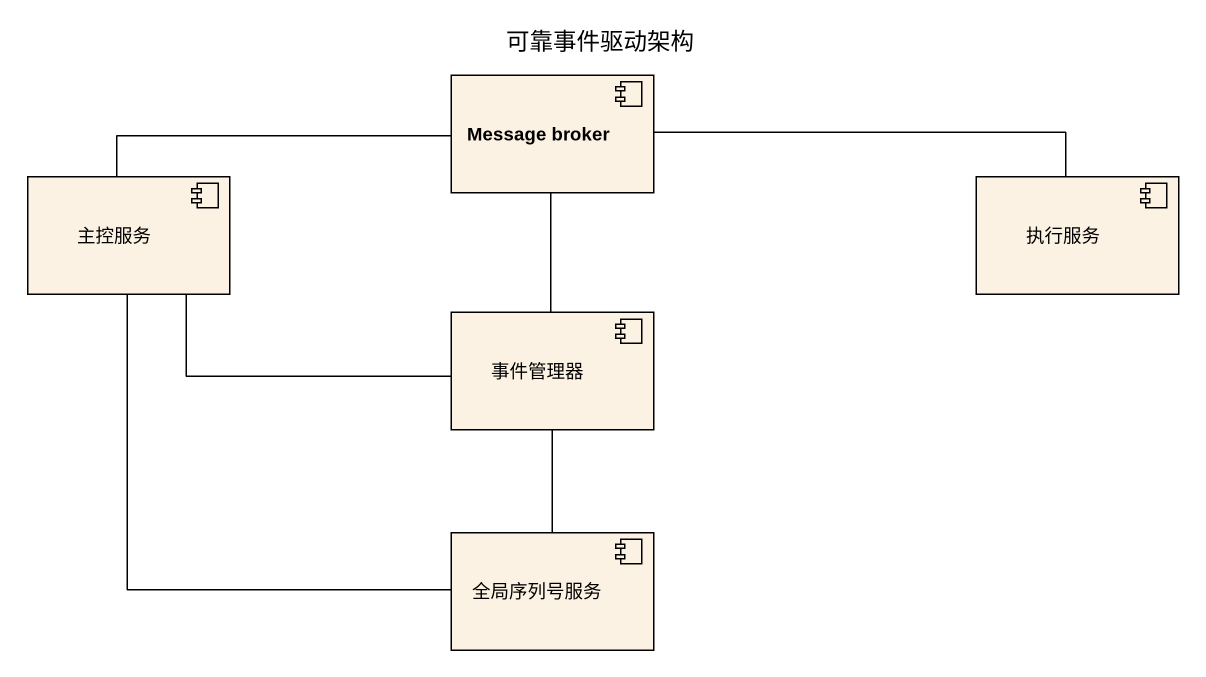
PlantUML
@startuml
title 可靠事件驱动架构
component "Message broker" as Message_broker
component 主控服务
component 执行服务
component 事件管理器
component 全局序列号服务
主控服务 -right- Message_broker
主控服务 -right- 事件管理器
主控服务 -- 全局序列号服务
执行服务 -left- Message_broker
事件管理器 -up- Message_broker
事件管理器 -- 全局序列号服务
@enduml
